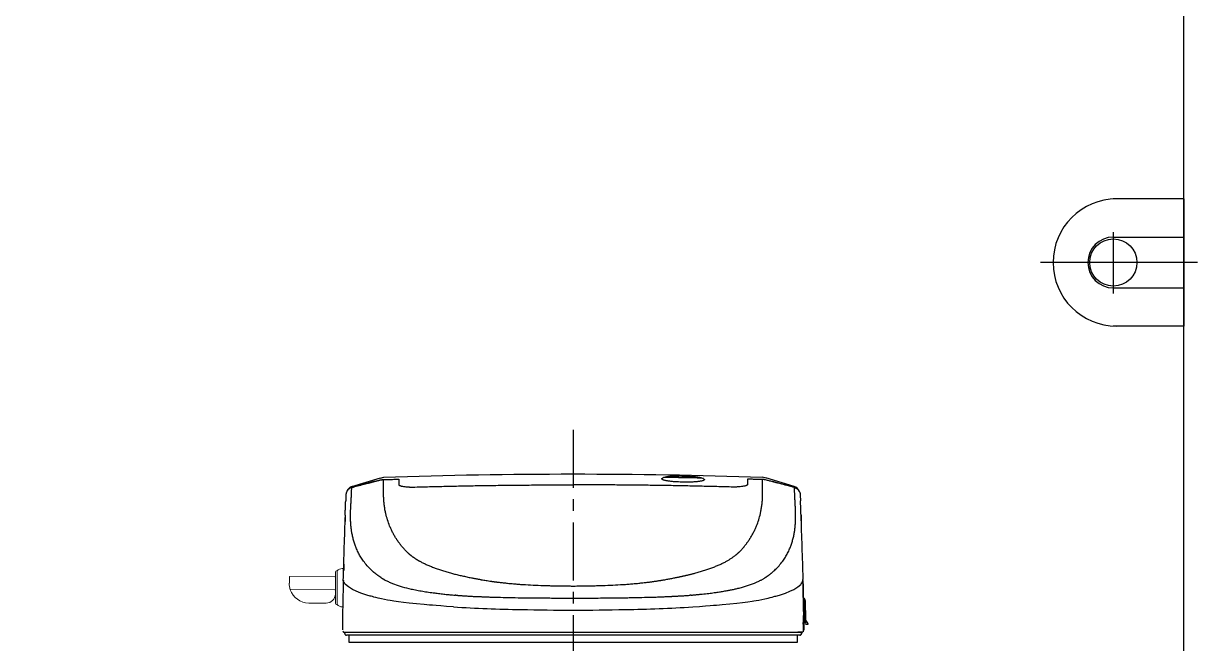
# Model space of a CAD drawing. Extents: x -4150 to 1921, y -105 to 2422.
# Drawn here: x -3083 to -2070, y 623 to 1158 of the extents above; entities that cross this region are included whole.
import ezdxf

# ---------------------------------------------------------------- set-up
doc = ezdxf.new("R2010")
doc.units = 0
doc.header["$LTSCALE"] = 20
doc.header["$MEASUREMENT"] = 0
doc.linetypes.add('CENTER', pattern=[2, 1.25, -0.25, 0.25, -0.25])
doc.layers.get('0').update_dxf_attribs({"linetype": 'CONTINUOUS'})
for name, color, linetype in [('1', 7, 'CONTINUOUS'), ('4', 4, 'CONTINUOUS'), ('6', 6, 'CONTINUOUS'), ('CENTER', 2, 'CENTER')]:
    doc.layers.add(name, color=color, linetype=linetype)

msp = doc.modelspace()

# ---------------------------------------------------------------- linework, layer by layer
for p, q in [((-2799.8, 758.3), (-2775.1, 765.8)), ((-2775.3, 765.7), (-2772.2, 766.3)), ((-2775.3, 765.7), (-2772.2, 766.3)), ((-2774.5, 764.1), (-2772.3, 764.4)), ((-2774.5, 764.1), (-2772.3, 764.4)), ((-2759.3, 764.7), (-2759.3, 760.7)), ((-2759.3, 764.7), (-2759.3, 760.7)), ((-2759.3, 760.7), (-2759.3, 760)), ((-2759.3, 760.7), (-2759.3, 760)), ((-2458.2, 764.7), (-2458.2, 760.7)), ((-2458.2, 760.7), (-2458.2, 760)), ((-2442.2, 765.7), (-2445.4, 766.3)), ((-2443.1, 764.1), (-2445.2, 764.4)), ((-2417.8, 758.3), (-2442.4, 765.8)), ((-2409.3, 661.8), (-2408.5, 659.8)), ((-2409.1, 646.2), (-2409.3, 660.5)), ((-2408.4, 658.6), (-2408.2, 644.3)), ((-2410, 639.5), (-2410, 635.2)), ((-2806.5, 632.4), (-2411.6, 632.4)), ((-2415.3, 623.6), (-2802.2, 623.6))]:
    msp.add_line(p, q)
at = {"color": 7, "linetype": 'Continuous', "lineweight": 15}
for p, q in [((-2853.8, 674.9), (-2853.8, 680.1)), ((-2853.3, 680.6), (-2814.4, 680.2)), ((-2813.9, 679.7), (-2814, 668.9)), ((-2813.8, 671), (-2813.8, 684.7)), ((-2812.6, 685.4), (-2813.1, 685.4)), ((-2807.2, 687.5), (-2807.9, 687.5)), ((-2852.4, 669.5), (-2814.5, 669.1)), ((-2813.9, 677.7), (-2813.9, 678.7)), ((-2813.9, 677.2), (-2813.8, 677.2)), ((-2813.8, 676.7), (-2813.9, 676.7)), ((-2813.8, 657.2), (-2813.8, 671)), ((-2814, 668.9), (-2814, 665.5)), ((-2822.1, 657.6), (-2837.1, 657.7)), ((-2813.1, 656.5), (-2812.6, 656.5)), ((-2807.2, 654.4), (-2807.9, 654.4)), ((-2807.2, 655.5), (-2807.2, 654.4))]:
    msp.add_line(p, q, dxfattribs=at)
at = {"flags": 128}
for points in [[(-2497.5, 765.6), (-2501.6, 765.7), (-2505.6, 765.8), (-2509.7, 765.9), (-2513.7, 766), (-2517.8, 766), (-2521.8, 766.1), (-2525.9, 766.2), (-2529.9, 766.2)], [(-2777.1, 661.9), (-2779.1, 662.4), (-2780.7, 662.8), (-2782, 663.2), (-2783.1, 663.5), (-2783.9, 663.7), (-2787, 664.6), (-2792.1, 666.3), (-2796.1, 667.9), (-2799.4, 669.5), (-2802.8, 671.6), (-2805.3, 673.8), (-2805.9, 674.4), (-2806.3, 675.1), (-2806.7, 675.7), (-2806.8, 676), (-2807, 676.5), (-2807.2, 677), (-2807.3, 677.7), (-2807.3, 678.5)], [(-2440.4, 661.9), (-2438.5, 662.4), (-2436.8, 662.8), (-2435.5, 663.2), (-2434.5, 663.5), (-2433.7, 663.7), (-2430.5, 664.6), (-2425.4, 666.3), (-2421.5, 667.9), (-2418.1, 669.5), (-2414.7, 671.6), (-2412.2, 673.8), (-2411.7, 674.4), (-2411.2, 675.1), (-2410.9, 675.7), (-2410.7, 676), (-2410.6, 676.5), (-2410.4, 677), (-2410.3, 677.7), (-2410.2, 678.5)], [(-2712.1, 654.4), (-2718.1, 654.8), (-2723, 655.2), (-2727.1, 655.5), (-2730.2, 655.7), (-2732.7, 655.9), (-2735.1, 656.1), (-2737.5, 656.4), (-2744.1, 657), (-2750.2, 657.7), (-2755.1, 658.2), (-2759.6, 658.8), (-2763.5, 659.4), (-2765, 659.6), (-2766.8, 659.9), (-2769.1, 660.3), (-2771.6, 660.8), (-2774.3, 661.3), (-2777.1, 661.9)], [(-2505.4, 654.4), (-2499.5, 654.8), (-2494.5, 655.2), (-2490.5, 655.5), (-2487.4, 655.7), (-2484.9, 655.9), (-2482.4, 656.1), (-2480, 656.4), (-2473.5, 657), (-2467.3, 657.7), (-2462.4, 658.2), (-2457.9, 658.8), (-2454.1, 659.4), (-2452.6, 659.6), (-2450.7, 659.9), (-2448.5, 660.3), (-2445.9, 660.8), (-2443.2, 661.3), (-2440.4, 661.9)]]:
    msp.add_lwpolyline(points, dxfattribs=at)
at = {"color": 7, "linetype": 'Continuous', "lineweight": 15, "flags": 128}
for points in [[(-2852.4, 669.5), (-2852.5, 669.5), (-2852.6, 669.4), (-2852.7, 669.4), (-2852.8, 669.3), (-2852.8, 669.3), (-2852.9, 669.2), (-2852.9, 669.2), (-2852.9, 669.2)], [(-2814.5, 669.1), (-2814.4, 669.1), (-2814.3, 669.1), (-2814.2, 669.1), (-2814.1, 669), (-2814.1, 669), (-2814, 669), (-2814, 669), (-2814, 668.9)]]:
    msp.add_lwpolyline(points, dxfattribs=at)
for centre, radius, start, end in [((-2487.8, -385), 1184.4, 104.0084, 105.2836), ((-2608.8, -4231.1), 5000, 90, 91.873), ((-2608.8, -4231.1), 5000, 88.127, 90), ((-2729.8, -385), 1184.4, 74.7164, 75.9916), ((-2797.6, 751.6), 7.05, 106.645, 160.5557), ((-2420, 751.6), 7.05, 19.4443, 73.355), ((1191.2, 574.9), 4000, 177.7272, 178.5109), ((-6408.8, 574.9), 4000, 1.4891, 2.2728), ((-2411.1, 678.8), 0.993, 337.678, 1.4846), ((-2409.8, 661.6), 0.5, 22.5752, 90), ((-2632.2, 1938.6), 1286.7, 266.4383, 269.0317), ((-2609.4, 2767), 2115.4, 268.7952, 270.0179), ((-2608.1, 2767), 2115.4, 269.9821, 271.2048), ((-2585.4, 1938.6), 1286.7, 270.9683, 273.5617), ((-2411.6, 637.8), 6, 16.3023, 54.0177), ((-2406.2, 639.4), 0.3, 269.4266, 326.176), ((-2406.2, 639.4), 0.3, 326.1656, 22.9174), ((-2411.6, 634.4), 2, 270, 0.3085)]:
    msp.add_arc(centre, radius, start, end)
at = {"color": 7, "linetype": 'Continuous', "lineweight": 15}
for centre, radius, start, end in [((1060, 577.8), 3868, 178.3206, 178.3992), ((-2853.3, 680.1), 0.499, 89.4112, 179.4112), ((-2814.4, 679.7), 0.499, 359.4112, 89.4112), ((-2813.1, 684.7), 0.698, 90, 180), ((-2808.1, 681.8), 5.72, 91.3454, 140.3147), ((-2836.9, 674.7), 17, 179.4112, 199.1138), ((-2836.9, 674.7), 17, 199.1138, 269.4112), ((-2822, 665.6), 7.98, 269.4112, 359.4112), ((-2813.1, 657.2), 0.698, 180, 270), ((-2808.1, 660.1), 5.72, 219.6853, 268.6546), ((-2808.2, 654.7), 0.261, 261.5757, 270.0394)]:
    msp.add_arc(centre, radius, start, end, dxfattribs=at)
for points, knots in [([(-2799.9, 757.5), (-2799, 757.8), (-2797.3, 758.2), (-2793.7, 759.2), (-2789.7, 760.2), (-2785.2, 761.4), (-2782, 762.2), (-2779.6, 762.9), (-2778, 763.3), (-2776.5, 763.6), (-2775.5, 763.9), (-2775, 764)], [0, 0, 0, 0, 0.1075046, 0.1984617, 0.4295833, 0.5800274, 0.748351, 0.8132989, 0.8759544, 0.9380993, 1, 1, 1, 1]), ([(-2775, 764), (-2774.9, 764), (-2774.7, 764.1), (-2774.5, 764.1), (-2774.2, 764.2), (-2773.9, 764.2), (-2773.6, 764.3), (-2773.3, 764.3), (-2773, 764.3), (-2772.8, 764.4), (-2772.6, 764.4), (-2772.5, 764.4)], [0, 0, 0, 0, 0.112096, 0.224005, 0.335703, 0.447163, 0.558359, 0.669267, 0.779859, 0.890111, 1, 1, 1, 1]), ([(-2775, 764), (-2774.9, 764), (-2774.7, 764.1), (-2774.5, 764.1), (-2774.2, 764.2), (-2773.9, 764.2), (-2773.6, 764.3), (-2773.3, 764.3), (-2773, 764.3), (-2772.8, 764.4), (-2772.6, 764.4), (-2772.5, 764.4)], [0, 0, 0, 0, 0.112096, 0.224005, 0.335703, 0.447163, 0.558359, 0.669267, 0.779859, 0.890111, 1, 1, 1, 1]), ([(-2774.6, 764.1), (-2774.6, 764.1), (-2774.6, 764.2), (-2774.5, 764.1), (-2774.5, 764.1)], [0, 0, 0, 0, 0.164223, 1, 1, 1, 1]), ([(-2774.6, 764.1), (-2774.6, 764.1), (-2774.6, 764.2), (-2774.5, 764.1), (-2774.5, 764.1)], [0, 0, 0, 0, 0.164223, 1, 1, 1, 1]), ([(-2772.5, 764.4), (-2772.2, 764.4), (-2771.7, 764.4), (-2770.9, 764.4), (-2769.8, 764.4), (-2768.4, 764.4), (-2765.9, 764.5), (-2763.4, 764.6), (-2761, 764.6), (-2759.9, 764.7), (-2759.3, 764.7)], [0, 0, 0, 0, 0.060622, 0.121443, 0.182466, 0.307332, 0.438979, 0.751537, 0.870198, 1, 1, 1, 1]), ([(-2772.5, 764.4), (-2772.2, 764.4), (-2771.7, 764.4), (-2770.9, 764.4), (-2769.8, 764.4), (-2768.4, 764.4), (-2765.9, 764.5), (-2763.4, 764.6), (-2761, 764.6), (-2759.9, 764.7), (-2759.3, 764.7)], [0, 0, 0, 0, 0.060622, 0.121443, 0.182466, 0.307332, 0.438979, 0.751537, 0.870198, 1, 1, 1, 1]), ([(-2772.5, 760.3), (-2772.5, 760.4), (-2772.5, 760.8), (-2772.5, 761.5), (-2772.5, 762.3), (-2772.5, 763.2), (-2772.5, 763.8), (-2772.5, 764.2), (-2772.5, 764.4)], [0, 0, 0, 0, 0.095327, 0.249999, 0.500003, 0.700006, 0.881614, 1, 1, 1, 1]), ([(-2772.5, 764.4), (-2772.4, 764.4), (-2772.4, 764.5), (-2772.3, 764.4), (-2772.3, 764.4)], [0, 0, 0, 0, 0.751005, 1, 1, 1, 1]), ([(-2772.5, 760.3), (-2772.5, 760.4), (-2772.5, 760.8), (-2772.5, 761.5), (-2772.5, 762.3), (-2772.5, 763.2), (-2772.5, 763.8), (-2772.5, 764.2), (-2772.5, 764.4)], [0, 0, 0, 0, 0.095327, 0.249999, 0.500003, 0.700006, 0.881614, 1, 1, 1, 1]), ([(-2772.5, 764.4), (-2772.4, 764.4), (-2772.4, 764.5), (-2772.3, 764.4), (-2772.3, 764.4)], [0, 0, 0, 0, 0.751005, 1, 1, 1, 1]), ([(-2532.2, 765), (-2532.2, 765), (-2532.2, 765), (-2532.2, 765.1), (-2532.1, 765.2), (-2532.1, 765.2), (-2532.1, 765.3), (-2532, 765.3), (-2532, 765.4), (-2531.9, 765.4), (-2531.8, 765.5), (-2531.6, 765.6), (-2531.4, 765.7), (-2531.3, 765.7), (-2531.3, 765.7)], [0, 0, 0, 0, 0.0557212, 0.1113302, 0.1668563, 0.2223293, 0.2777788, 0.3332347, 0.3887267, 0.4442844, 0.4999376, 0.6248741, 0.7499144, 0.7592741, 0.7592741, 0.7592741, 0.7592741]), ([(-2495.4, 764.3), (-2495.4, 764.3), (-2495.4, 764.2), (-2495.4, 764.2), (-2495.4, 764.1), (-2495.5, 764), (-2495.5, 764), (-2495.6, 763.9), (-2495.6, 763.9), (-2495.7, 763.8), (-2495.9, 763.7), (-2496.3, 763.5), (-2497, 763.3), (-2497.9, 763.1), (-2499, 762.9), (-2500.3, 762.7), (-2501.8, 762.5), (-2503.5, 762.4), (-2505.8, 762.2), (-2508.8, 762.1), (-2512.5, 762.1), (-2516, 762.2), (-2518.6, 762.3), (-2520.4, 762.4), (-2522, 762.5), (-2523.7, 762.7), (-2525.3, 762.9), (-2526.7, 763.1), (-2527.9, 763.3), (-2529.1, 763.5), (-2530.2, 763.8), (-2531.1, 764.1), (-2531.6, 764.4), (-2531.9, 764.6), (-2532.1, 764.7), (-2532.1, 764.8), (-2532.2, 764.9), (-2532.2, 765), (-2532.2, 765)], [0, 0, 0, 0, 0.00769, 0.015357, 0.023005, 0.030638, 0.038262, 0.04588, 0.053496, 0.061115, 0.068742, 0.102978, 0.13732, 0.171129, 0.204955, 0.239391, 0.273899, 0.312478, 0.351085, 0.409612, 0.477318, 0.545034, 0.590077, 0.613002, 0.647158, 0.681457, 0.71443, 0.747769, 0.778309, 0.808854, 0.85004, 0.891265, 0.920917, 0.950585, 0.962934, 0.975274, 0.987623, 1, 1, 1, 1]), ([(-2529.9, 766.2), (-2530.4, 766.1), (-2531, 765.9), (-2531.3, 765.8), (-2531.3, 765.7)], [0, 0, 0, 0, 0.4999938, 0.5484442, 0.5484442, 0.5484442, 0.5484442]), ([(-2497.5, 765.6), (-2497.9, 765.7), (-2498.7, 765.9), (-2500.2, 766.2), (-2502, 766.5), (-2504, 766.7), (-2506.3, 766.8), (-2508.6, 767), (-2511.1, 767.1), (-2513.7, 767.1), (-2516.2, 767.2), (-2518.7, 767.1), (-2521.1, 767.1), (-2523.4, 767), (-2525.4, 766.9), (-2527.2, 766.7), (-2528.8, 766.5), (-2529.6, 766.3), (-2529.9, 766.2)], [0, 0, 0, 0, 0.06252, 0.125028, 0.187534, 0.250035, 0.312531, 0.375024, 0.437515, 0.500004, 0.562493, 0.624983, 0.687475, 0.749971, 0.81247, 0.874974, 0.937481, 1, 1, 1, 1]), ([(-2496.2, 765), (-2496.2, 765.1), (-2496.5, 765.3), (-2497, 765.5), (-2497.5, 765.6)], [0.4020933, 0.4020933, 0.4020933, 0.4020933, 0.5000018, 1, 1, 1, 1]), ([(-2496.2, 765), (-2496.1, 765), (-2496.1, 765), (-2496, 764.9), (-2495.9, 764.9), (-2495.7, 764.8), (-2495.6, 764.7), (-2495.5, 764.6), (-2495.4, 764.5), (-2495.4, 764.4), (-2495.4, 764.3), (-2495.4, 764.3)], [0.2954973, 0.2954973, 0.2954973, 0.2954973, 0.3332432, 0.3887688, 0.4443714, 0.5000815, 0.6250088, 0.7500425, 0.8332985, 0.9165836, 1, 1, 1, 1]), ([(-2445.1, 764.4), (-2445.3, 764.4), (-2445.9, 764.4), (-2446.7, 764.4), (-2447.7, 764.4), (-2449.1, 764.4), (-2451.6, 764.5), (-2454.1, 764.6), (-2456.6, 764.6), (-2457.7, 764.7), (-2458.2, 764.7)], [0, 0, 0, 0, 0.060622, 0.121443, 0.182466, 0.307332, 0.438979, 0.751537, 0.870198, 1, 1, 1, 1]), ([(-2445.1, 764.4), (-2445.1, 764.4), (-2445.2, 764.5), (-2445.2, 764.4), (-2445.2, 764.4)], [0, 0, 0, 0, 0.751005, 1, 1, 1, 1]), ([(-2445.1, 760.3), (-2445.1, 760.4), (-2445.1, 760.8), (-2445.1, 761.5), (-2445.1, 762.3), (-2445.1, 763.2), (-2445.1, 763.8), (-2445.1, 764.2), (-2445.1, 764.4)], [0, 0, 0, 0, 0.095327, 0.249999, 0.500003, 0.700006, 0.881614, 1, 1, 1, 1]), ([(-2442.5, 764), (-2442.6, 764), (-2442.8, 764.1), (-2443.1, 764.1), (-2443.4, 764.2), (-2443.6, 764.2), (-2443.9, 764.3), (-2444.2, 764.3), (-2444.5, 764.3), (-2444.8, 764.4), (-2445, 764.4), (-2445.1, 764.4)], [0, 0, 0, 0, 0.112096, 0.224005, 0.335703, 0.447163, 0.558359, 0.669267, 0.779859, 0.890111, 1, 1, 1, 1]), ([(-2442.9, 764.1), (-2442.9, 764.1), (-2443, 764.2), (-2443, 764.1), (-2443.1, 764.1)], [0, 0, 0, 0, 0.164223, 1, 1, 1, 1]), ([(-2417.6, 757.5), (-2418.5, 757.8), (-2420.2, 758.2), (-2423.8, 759.2), (-2427.8, 760.2), (-2432.4, 761.4), (-2435.6, 762.2), (-2438, 762.9), (-2439.5, 763.3), (-2441, 763.6), (-2442, 763.9), (-2442.5, 764)], [0, 0, 0, 0, 0.1075046, 0.1984617, 0.4295833, 0.5800274, 0.748351, 0.8132989, 0.8759544, 0.9380993, 1, 1, 1, 1]), ([(-2804.9, 751.5), (-2804.9, 751.3), (-2804.9, 751), (-2804.9, 750.4), (-2804.9, 749.9), (-2805, 749.4), (-2805, 748.7), (-2805, 747.9), (-2805.1, 747), (-2805.1, 746.3), (-2805.1, 746)], [0, 0, 0, 0, 0.101267, 0.20194, 0.302021, 0.401509, 0.500404, 0.6669, 0.833431, 1, 1, 1, 1]), ([(-2799.9, 757.5), (-2800, 757.5), (-2800.1, 757.4), (-2800.4, 757.4), (-2800.6, 757.3), (-2800.8, 757.2), (-2801.1, 757.1), (-2801.3, 757), (-2801.6, 756.8), (-2802, 756.6), (-2802.6, 756.1), (-2803.4, 755.3), (-2804, 754.4), (-2804.4, 753.6), (-2804.6, 753.1), (-2804.7, 752.7), (-2804.8, 752.3), (-2804.9, 751.9), (-2804.9, 751.6), (-2804.9, 751.5)], [0, 0, 0, 0, 0.02671, 0.054326, 0.082847, 0.112271, 0.14259, 0.173796, 0.205877, 0.238823, 0.339761, 0.489458, 0.636141, 0.746777, 0.800715, 0.852979, 0.9036, 0.952605, 1, 1, 1, 1]), ([(-2800.7, 740.3), (-2800.7, 740.5), (-2800.7, 740.9), (-2800.7, 741.4), (-2800.7, 741.9), (-2800.6, 742.4), (-2800.6, 742.9), (-2800.6, 743.4), (-2800.6, 743.8), (-2800.5, 744.2), (-2800.5, 744.6), (-2800.5, 745), (-2800.5, 745.4), (-2800.4, 745.8), (-2800.4, 746.1), (-2800.4, 746.5), (-2800.4, 746.8), (-2800.4, 747.1), (-2800.3, 747.6), (-2800.3, 748.2), (-2800.3, 748.9), (-2800.2, 749.5), (-2800.2, 750.2), (-2800.2, 750.8), (-2800.2, 751.3), (-2800.1, 751.9), (-2800.1, 752.2), (-2800.1, 752.4)], [0, 0, 0, 0, 0.034257, 0.067836, 0.100753, 0.133019, 0.16465, 0.195657, 0.226052, 0.255845, 0.285046, 0.313665, 0.341711, 0.369191, 0.396114, 0.422486, 0.448313, 0.473602, 0.498358, 0.561362, 0.624176, 0.686853, 0.749446, 0.812006, 0.874584, 0.937232, 1, 1, 1, 1]), ([(-2772.4, 749.4), (-2772.4, 749.6), (-2772.4, 750), (-2772.4, 750.6), (-2772.4, 751.4), (-2772.4, 752.2), (-2772.4, 752.8), (-2772.4, 753.5), (-2772.4, 754.2), (-2772.5, 755.3), (-2772.5, 756.2), (-2772.5, 757.2), (-2772.5, 757.8), (-2772.5, 758.5), (-2772.5, 759.2), (-2772.5, 759.7), (-2772.5, 760.1), (-2772.5, 760.3)], [0, 0, 0, 0, 0.0371371, 0.0845204, 0.1421498, 0.2100253, 0.2588964, 0.2985538, 0.377454, 0.4361653, 0.5771378, 0.6356695, 0.7181139, 0.783845, 0.85908, 0.9386751, 1, 1, 1, 1]), ([(-2772.4, 749.4), (-2772.4, 749.6), (-2772.4, 750), (-2772.4, 750.6), (-2772.4, 751.4), (-2772.4, 752.2), (-2772.4, 752.8), (-2772.4, 753.5), (-2772.4, 754.2), (-2772.5, 755.3), (-2772.5, 756.2), (-2772.5, 757.2), (-2772.5, 757.8), (-2772.5, 758.5), (-2772.5, 759.2), (-2772.5, 759.7), (-2772.5, 760.1), (-2772.5, 760.3)], [0, 0, 0, 0, 0.0371371, 0.0845204, 0.1421498, 0.2100253, 0.2588964, 0.2985538, 0.377454, 0.4361653, 0.5771378, 0.6356695, 0.7181139, 0.783845, 0.85908, 0.9386751, 1, 1, 1, 1]), ([(-2759.3, 760), (-2759.3, 759.9), (-2759.3, 759.9), (-2759.3, 759.8), (-2759.3, 759.8), (-2759.2, 759.7), (-2759.1, 759.6), (-2759, 759.5), (-2758.7, 759.3), (-2758.2, 759.1), (-2757.5, 758.9), (-2756.6, 758.6), (-2755.2, 758.4), (-2753.5, 758.2), (-2752, 758.1), (-2750.9, 758), (-2750, 757.9), (-2749.2, 757.9), (-2748.5, 757.9), (-2747.9, 757.9), (-2747.2, 757.9), (-2746.6, 757.9), (-2745.9, 757.9), (-2745.5, 757.9), (-2745.3, 757.9)], [0, 0, 0, 0, 0.016779, 0.0335448, 0.0503087, 0.0670817, 0.1002092, 0.1329445, 0.1980347, 0.2639917, 0.327346, 0.3884425, 0.5071814, 0.6249355, 0.6852107, 0.7459184, 0.7842405, 0.8224857, 0.8535738, 0.8842677, 0.91303, 0.9418636, 0.9708325, 1, 1, 1, 1]), ([(-2745.3, 757.9), (-2742.9, 758), (-2738.1, 758.1), (-2731, 758.3), (-2723.8, 758.5), (-2716.7, 758.6), (-2709.5, 758.8), (-2702.3, 758.9), (-2695.2, 759.1), (-2688, 759.2), (-2680.8, 759.3), (-2673.6, 759.4), (-2666.4, 759.5), (-2659.2, 759.6), (-2652, 759.6), (-2644.8, 759.7), (-2637.6, 759.7), (-2630.4, 759.8), (-2623.2, 759.8), (-2616, 759.8), (-2611.2, 759.8), (-2608.8, 759.8), (-2608.8, 759.8)], [0, 0, 0, 0, 0.0261997, 0.0524123, 0.0786378, 0.1048762, 0.1311274, 0.1573916, 0.1836686, 0.2099585, 0.2362613, 0.2625771, 0.2889057, 0.3152472, 0.3416016, 0.367969, 0.3943492, 0.4207423, 0.4471484, 0.4735674, 0.4999992, 0.5000001, 0.5000001, 0.5000001, 0.5000001]), ([(-2745.3, 757.9), (-2745.3, 757.9), (-2745.3, 757.9), (-2745.3, 757.9), (-2745.3, 757.9), (-2745.3, 757.9)], [0, 0, 0, 0, 0.170637, 0.576958, 1, 1, 1, 1]), ([(-2472.2, 757.9), (-2474.6, 758), (-2479.4, 758.1), (-2486.6, 758.3), (-2493.7, 758.5), (-2500.9, 758.6), (-2508, 758.8), (-2515.2, 758.9), (-2522.4, 759.1), (-2529.6, 759.2), (-2536.8, 759.3), (-2543.9, 759.4), (-2551.1, 759.5), (-2558.3, 759.6), (-2565.5, 759.6), (-2572.7, 759.7), (-2579.9, 759.7), (-2587.1, 759.8), (-2594.3, 759.8), (-2601.6, 759.8), (-2606.4, 759.8), (-2608.8, 759.8), (-2608.8, 759.8)], [0, 0, 0, 0, 0.0261997, 0.0524123, 0.0786378, 0.1048762, 0.1311274, 0.1573916, 0.1836686, 0.2099585, 0.2362613, 0.2625771, 0.2889057, 0.3152472, 0.3416016, 0.367969, 0.3943492, 0.4207423, 0.4471484, 0.4735674, 0.4999992, 0.5000001, 0.5000001, 0.5000001, 0.5000001]), ([(-2458.2, 760), (-2458.2, 759.9), (-2458.2, 759.9), (-2458.3, 759.8), (-2458.3, 759.8), (-2458.3, 759.7), (-2458.4, 759.6), (-2458.6, 759.5), (-2458.9, 759.3), (-2459.4, 759.1), (-2460, 758.9), (-2460.9, 758.6), (-2462.4, 758.4), (-2464.1, 758.2), (-2465.6, 758.1), (-2466.6, 758), (-2467.6, 757.9), (-2468.3, 757.9), (-2469, 757.9), (-2469.7, 757.9), (-2470.3, 757.9), (-2471, 757.9), (-2471.6, 757.9), (-2472, 757.9), (-2472.2, 757.9)], [0, 0, 0, 0, 0.016779, 0.0335448, 0.0503087, 0.0670817, 0.1002092, 0.1329445, 0.1980347, 0.2639917, 0.327346, 0.3884425, 0.5071814, 0.6249355, 0.6852107, 0.7459184, 0.7842405, 0.8224857, 0.8535738, 0.8842677, 0.91303, 0.9418636, 0.9708325, 1, 1, 1, 1]), ([(-2472.2, 757.9), (-2472.2, 757.9), (-2472.2, 757.9), (-2472.2, 757.9), (-2472.2, 757.9), (-2472.2, 757.9)], [0, 0, 0, 0, 0.170637, 0.576958, 1, 1, 1, 1]), ([(-2445.2, 749.4), (-2445.2, 749.6), (-2445.2, 750), (-2445.2, 750.6), (-2445.2, 751.4), (-2445.1, 752.2), (-2445.1, 752.8), (-2445.1, 753.5), (-2445.1, 754.2), (-2445.1, 755.3), (-2445.1, 756.2), (-2445.1, 757.2), (-2445.1, 757.8), (-2445.1, 758.5), (-2445.1, 759.2), (-2445.1, 759.7), (-2445.1, 760.1), (-2445.1, 760.3)], [0, 0, 0, 0, 0.0371371, 0.0845204, 0.1421498, 0.2100253, 0.2588964, 0.2985538, 0.377454, 0.4361653, 0.5771378, 0.6356695, 0.7181139, 0.783845, 0.85908, 0.9386751, 1, 1, 1, 1]), ([(-2417.6, 757.5), (-2417.6, 757.5), (-2417.4, 757.4), (-2417.2, 757.4), (-2416.9, 757.3), (-2416.7, 757.2), (-2416.5, 757.1), (-2416.2, 757), (-2416, 756.8), (-2415.6, 756.6), (-2414.9, 756.1), (-2414.1, 755.3), (-2413.5, 754.4), (-2413.1, 753.6), (-2413, 753.1), (-2412.8, 752.7), (-2412.8, 752.3), (-2412.7, 751.9), (-2412.7, 751.6), (-2412.7, 751.5)], [0, 0, 0, 0, 0.02671, 0.054326, 0.082847, 0.112271, 0.14259, 0.173796, 0.205877, 0.238823, 0.339761, 0.489458, 0.636141, 0.746777, 0.800715, 0.852979, 0.9036, 0.952605, 1, 1, 1, 1]), ([(-2416.8, 740.3), (-2416.8, 740.5), (-2416.8, 740.9), (-2416.9, 741.4), (-2416.9, 741.9), (-2416.9, 742.4), (-2416.9, 742.9), (-2417, 743.4), (-2417, 743.8), (-2417, 744.2), (-2417, 744.6), (-2417.1, 745), (-2417.1, 745.4), (-2417.1, 745.8), (-2417.1, 746.1), (-2417.1, 746.5), (-2417.2, 746.8), (-2417.2, 747.1), (-2417.2, 747.6), (-2417.2, 748.2), (-2417.3, 748.9), (-2417.3, 749.5), (-2417.3, 750.2), (-2417.4, 750.8), (-2417.4, 751.3), (-2417.4, 751.9), (-2417.4, 752.2), (-2417.4, 752.4)], [0, 0, 0, 0, 0.034257, 0.067836, 0.100753, 0.133019, 0.16465, 0.195657, 0.226052, 0.255845, 0.285046, 0.313665, 0.341711, 0.369191, 0.396114, 0.422486, 0.448313, 0.473602, 0.498358, 0.561362, 0.624176, 0.686853, 0.749446, 0.812006, 0.874584, 0.937232, 1, 1, 1, 1]), ([(-2412.7, 751.5), (-2412.7, 751.3), (-2412.6, 751), (-2412.6, 750.4), (-2412.6, 749.9), (-2412.6, 749.4), (-2412.6, 748.7), (-2412.5, 747.9), (-2412.5, 747), (-2412.4, 746.3), (-2412.4, 746)], [0, 0, 0, 0, 0.101267, 0.20194, 0.302021, 0.401509, 0.500404, 0.6669, 0.833431, 1, 1, 1, 1]), ([(-2805.6, 734.2), (-2805.6, 734.4), (-2805.6, 734.8), (-2805.6, 735.3), (-2805.5, 735.8), (-2805.5, 736.3), (-2805.5, 736.8), (-2805.5, 737.3), (-2805.5, 737.7), (-2805.4, 738.2), (-2805.4, 738.7), (-2805.4, 739.1), (-2805.4, 739.5), (-2805.4, 740), (-2805.4, 740.4), (-2805.3, 740.8), (-2805.3, 741.6), (-2805.3, 742.6), (-2805.2, 743.6), (-2805.2, 744.4), (-2805.2, 745), (-2805.1, 745.5), (-2805.1, 745.8), (-2805.1, 746), (-2805.1, 746)], [0, 0, 0, 0, 0.03322, 0.06644, 0.099659, 0.132879, 0.166098, 0.199317, 0.232537, 0.265756, 0.298977, 0.332198, 0.365419, 0.398641, 0.431864, 0.465087, 0.49831, 0.623972, 0.749629, 0.790081, 0.874846, 0.935639, 0.977357, 1, 1, 1, 1]), ([(-2800.8, 739.6), (-2800.8, 739.7), (-2800.8, 740), (-2800.8, 740.2), (-2800.7, 740.3)], [0, 0, 0, 0, 0.508706, 1, 1, 1, 1]), ([(-2772.1, 745.2), (-2772.1, 745.4), (-2772.2, 745.8), (-2772.2, 746.5), (-2772.3, 747.4), (-2772.3, 748.2), (-2772.3, 748.9), (-2772.4, 749.2), (-2772.4, 749.4)], [0, 0, 0, 0, 0.1251634, 0.2502148, 0.500072, 0.7498912, 0.8554943, 1, 1, 1, 1]), ([(-2772.1, 745.2), (-2772.1, 745.4), (-2772.2, 745.8), (-2772.2, 746.5), (-2772.3, 747.4), (-2772.3, 748.2), (-2772.3, 748.9), (-2772.4, 749.2), (-2772.4, 749.4)], [0, 0, 0, 0, 0.1251634, 0.2502148, 0.500072, 0.7498912, 0.8554943, 1, 1, 1, 1]), ([(-2752.6, 702.2), (-2752.8, 702.4), (-2753.2, 702.8), (-2753.8, 703.4), (-2754.4, 704.1), (-2755, 704.7), (-2755.5, 705.3), (-2756.1, 706), (-2756.6, 706.6), (-2757.1, 707.3), (-2757.7, 707.9), (-2758.2, 708.6), (-2758.7, 709.3), (-2759.2, 709.9), (-2759.7, 710.6), (-2760.2, 711.3), (-2760.6, 712), (-2761.1, 712.7), (-2762, 714), (-2763.2, 716), (-2764.6, 718.7), (-2766, 721.5), (-2767.5, 725.1), (-2769.1, 729.5), (-2770.2, 733.7), (-2770.9, 736.6), (-2771.2, 738.3), (-2771.5, 740), (-2771.7, 741.7), (-2771.9, 743.4), (-2772.1, 744.6), (-2772.1, 745.1)], [0, 0, 0, 0, 0.017322, 0.034652, 0.051991, 0.069337, 0.086693, 0.104057, 0.12143, 0.138813, 0.156205, 0.173606, 0.191018, 0.208439, 0.22587, 0.243312, 0.260765, 0.278228, 0.295702, 0.360847, 0.426214, 0.491813, 0.557654, 0.674023, 0.79106, 0.82554, 0.860156, 0.894909, 0.9298, 0.96483, 1, 1, 1, 1]), ([(-2464.9, 702.2), (-2464.7, 702.4), (-2464.3, 702.8), (-2463.7, 703.4), (-2463.2, 704.1), (-2462.6, 704.7), (-2462, 705.3), (-2461.5, 706), (-2460.9, 706.6), (-2460.4, 707.3), (-2459.9, 707.9), (-2459.4, 708.6), (-2458.9, 709.3), (-2458.4, 709.9), (-2457.9, 710.6), (-2457.4, 711.3), (-2456.9, 712), (-2456.5, 712.7), (-2455.6, 714), (-2454.4, 716), (-2452.9, 718.7), (-2451.6, 721.5), (-2450, 725.1), (-2448.4, 729.5), (-2447.3, 733.7), (-2446.7, 736.6), (-2446.4, 738.3), (-2446.1, 740), (-2445.8, 741.7), (-2445.6, 743.4), (-2445.5, 744.6), (-2445.4, 745.1)], [0, 0, 0, 0, 0.017322, 0.034652, 0.051991, 0.069337, 0.086693, 0.104057, 0.12143, 0.138813, 0.156205, 0.173606, 0.191018, 0.208439, 0.22587, 0.243312, 0.260765, 0.278228, 0.295702, 0.360847, 0.426214, 0.491813, 0.557654, 0.674023, 0.79106, 0.82554, 0.860156, 0.894909, 0.9298, 0.96483, 1, 1, 1, 1]), ([(-2445.4, 745.2), (-2445.4, 745.4), (-2445.4, 745.8), (-2445.3, 746.5), (-2445.3, 747.4), (-2445.2, 748.2), (-2445.2, 748.9), (-2445.2, 749.2), (-2445.2, 749.4)], [0, 0, 0, 0, 0.1251634, 0.2502148, 0.500072, 0.7498912, 0.8554943, 1, 1, 1, 1]), ([(-2416.8, 739.6), (-2416.8, 739.7), (-2416.8, 740), (-2416.8, 740.2), (-2416.8, 740.3)], [0, 0, 0, 0, 0.508706, 1, 1, 1, 1]), ([(-2411.9, 734.2), (-2412, 734.4), (-2412, 734.8), (-2412, 735.3), (-2412, 735.8), (-2412, 736.3), (-2412.1, 736.8), (-2412.1, 737.3), (-2412.1, 737.7), (-2412.1, 738.2), (-2412.1, 738.7), (-2412.1, 739.1), (-2412.2, 739.5), (-2412.2, 740), (-2412.2, 740.4), (-2412.2, 740.8), (-2412.2, 741.6), (-2412.3, 742.6), (-2412.3, 743.6), (-2412.4, 744.4), (-2412.4, 745), (-2412.4, 745.5), (-2412.4, 745.8), (-2412.4, 746), (-2412.4, 746)], [0, 0, 0, 0, 0.03322, 0.06644, 0.099659, 0.132879, 0.166098, 0.199317, 0.232537, 0.265756, 0.298977, 0.332198, 0.365419, 0.398641, 0.431864, 0.465087, 0.49831, 0.623972, 0.749629, 0.790081, 0.874846, 0.935639, 0.977357, 1, 1, 1, 1]), ([(-2800.9, 734), (-2800.9, 734.1), (-2800.9, 734.4), (-2800.9, 734.9), (-2800.9, 735.5), (-2800.9, 736.2), (-2800.9, 737), (-2800.9, 737.8), (-2800.8, 738.7), (-2800.8, 739.3), (-2800.8, 739.6)], [0, 0, 0, 0, 0.066399, 0.146847, 0.241592, 0.389763, 0.488392, 0.661022, 0.832112, 1, 1, 1, 1]), ([(-2778.3, 682.2), (-2778.5, 682.4), (-2778.9, 682.7), (-2779.5, 683.2), (-2780, 683.6), (-2780.5, 684), (-2781, 684.4), (-2781.8, 685.1), (-2782.9, 686.1), (-2784.7, 687.8), (-2787, 690.4), (-2789.6, 693.6), (-2792.1, 697.3), (-2794.1, 700.8), (-2795.7, 704.3), (-2797, 707.7), (-2798.1, 711.1), (-2799, 714.5), (-2799.7, 717.9), (-2800.2, 720.7), (-2800.4, 722.9), (-2800.6, 724.4), (-2800.7, 726), (-2800.8, 727.6), (-2800.9, 729.2), (-2800.9, 730.8), (-2800.9, 732.4), (-2800.9, 733.5), (-2800.9, 734)], [0, 0, 0, 0, 0.013634, 0.026426, 0.038376, 0.049486, 0.059755, 0.069185, 0.105087, 0.140395, 0.198191, 0.289343, 0.363736, 0.435793, 0.506654, 0.569919, 0.628064, 0.691355, 0.748116, 0.80272, 0.827873, 0.852887, 0.877761, 0.902493, 0.927084, 0.951533, 0.975839, 1, 1, 1, 1]), ([(-2439.3, 682.2), (-2439.1, 682.4), (-2438.6, 682.7), (-2438.1, 683.2), (-2437.5, 683.6), (-2437, 684), (-2436.6, 684.4), (-2435.8, 685.1), (-2434.6, 686.1), (-2432.9, 687.8), (-2430.5, 690.4), (-2427.9, 693.6), (-2425.5, 697.3), (-2423.5, 700.8), (-2421.8, 704.3), (-2420.5, 707.7), (-2419.4, 711.1), (-2418.5, 714.5), (-2417.8, 717.9), (-2417.4, 720.7), (-2417.1, 722.9), (-2417, 724.4), (-2416.8, 726), (-2416.7, 727.6), (-2416.7, 729.2), (-2416.6, 730.8), (-2416.6, 732.4), (-2416.6, 733.5), (-2416.6, 734)], [0, 0, 0, 0, 0.013634, 0.026426, 0.038376, 0.049486, 0.059755, 0.069185, 0.105087, 0.140395, 0.198191, 0.289343, 0.363736, 0.435793, 0.506654, 0.569919, 0.628064, 0.691355, 0.748116, 0.80272, 0.827873, 0.852887, 0.877761, 0.902493, 0.927084, 0.951533, 0.975839, 1, 1, 1, 1]), ([(-2416.6, 734), (-2416.6, 734.1), (-2416.6, 734.4), (-2416.6, 734.9), (-2416.6, 735.5), (-2416.7, 736.2), (-2416.7, 737), (-2416.7, 737.8), (-2416.7, 738.7), (-2416.8, 739.3), (-2416.8, 739.6)], [0, 0, 0, 0, 0.066399, 0.146847, 0.241592, 0.389763, 0.488392, 0.661022, 0.832112, 1, 1, 1, 1]), ([(-2752.6, 702.2), (-2752.5, 702.1), (-2752.2, 701.8), (-2751.8, 701.4), (-2751.4, 701.1), (-2751, 700.7), (-2750.6, 700.3), (-2750.2, 699.9), (-2749.9, 699.7), (-2749.8, 699.6)], [0, 0, 0, 0, 0.143112, 0.286132, 0.429065, 0.571913, 0.714683, 0.857377, 1, 1, 1, 1]), ([(-2749.8, 699.6), (-2749.6, 699.5), (-2749.3, 699.2), (-2748.8, 698.8), (-2748.4, 698.5), (-2747.9, 698.1), (-2747.4, 697.7), (-2746.9, 697.4), (-2746.4, 697), (-2745.8, 696.6), (-2745.3, 696.3), (-2744.7, 695.9), (-2744.2, 695.6), (-2743.6, 695.2), (-2743, 694.9), (-2742.5, 694.5), (-2741.9, 694.2), (-2741.3, 693.9), (-2740, 693.2), (-2737.9, 692.1), (-2735, 690.8), (-2731.9, 689.4), (-2728.6, 688.2), (-2725.2, 686.9), (-2721.5, 685.7), (-2717.8, 684.6), (-2714.5, 683.7), (-2712, 683), (-2710.2, 682.5), (-2708.3, 682.1), (-2706.4, 681.6), (-2704.5, 681.2), (-2702.6, 680.8), (-2700.6, 680.3), (-2698.6, 679.9), (-2697.2, 679.6), (-2696.5, 679.5)], [0, 0, 0, 0, 0.014895, 0.029773, 0.044636, 0.059482, 0.074314, 0.089131, 0.103933, 0.118723, 0.133499, 0.148262, 0.163014, 0.177754, 0.192484, 0.207202, 0.221911, 0.236611, 0.251302, 0.313958, 0.376708, 0.439593, 0.502654, 0.565523, 0.628122, 0.690491, 0.752673, 0.780074, 0.807487, 0.834914, 0.862361, 0.88983, 0.917324, 0.944849, 0.972406, 1, 1, 1, 1]), ([(-2521, 679.5), (-2520.7, 679.6), (-2519.9, 679.7), (-2518.9, 679.9), (-2517.8, 680.1), (-2516.7, 680.4), (-2515.7, 680.6), (-2514.6, 680.8), (-2513.6, 681.1), (-2512.6, 681.3), (-2511.5, 681.5), (-2510.5, 681.8), (-2509.5, 682), (-2508.5, 682.2), (-2507.6, 682.5), (-2506.6, 682.7), (-2505.6, 683), (-2504.7, 683.2), (-2502.7, 683.8), (-2499.8, 684.6), (-2496, 685.7), (-2492.4, 686.9), (-2488.9, 688.1), (-2485.7, 689.4), (-2482.6, 690.7), (-2479.6, 692.1), (-2477.4, 693.2), (-2475.8, 694.1), (-2474.6, 694.8), (-2473.6, 695.4), (-2472.5, 696.1), (-2471.5, 696.8), (-2470.5, 697.5), (-2469.6, 698.2), (-2468.7, 698.9), (-2468.1, 699.3), (-2467.8, 699.6)], [0, 0, 0, 0, 0.014624, 0.02924, 0.0438485, 0.05845, 0.073045, 0.0876341, 0.1022179, 0.1167967, 0.1313713, 0.1459421, 0.1605096, 0.1750744, 0.189637, 0.2041981, 0.218758, 0.2333173, 0.2478766, 0.3099828, 0.3722145, 0.4346125, 0.4972175, 0.5600133, 0.622708, 0.685342, 0.7479561, 0.7758309, 0.8037299, 0.8316566, 0.8596147, 0.8876078, 0.9156393, 0.9437128, 0.9718319, 1, 1, 1, 1]), ([(-2467.8, 699.6), (-2467.6, 699.7), (-2467.3, 699.9), (-2466.9, 700.3), (-2466.5, 700.7), (-2466.1, 701.1), (-2465.7, 701.4), (-2465.3, 701.8), (-2465.1, 702.1), (-2464.9, 702.2)], [0, 0, 0, 0, 0.142621, 0.285314, 0.428082, 0.570931, 0.713864, 0.856886, 1, 1, 1, 1]), ([(-2774.7, 679.7), (-2774.6, 679.6), (-2774.4, 679.5), (-2774.2, 679.3), (-2774, 679.3)], [0, 0, 0, 0, 0.499994, 1, 1, 1, 1]), ([(-2774, 679.3), (-2773.9, 679.2), (-2773.6, 679), (-2773.2, 678.7), (-2772.7, 678.5), (-2772.3, 678.2), (-2771.1, 677.5), (-2769.1, 676.5), (-2766.2, 675.2), (-2762.1, 673.6), (-2756.4, 671.7), (-2749.8, 670), (-2743.8, 668.8), (-2738.7, 667.9), (-2733.6, 667.1), (-2729.3, 666.5), (-2726.1, 666.1), (-2723.9, 665.8), (-2721.6, 665.6), (-2719.4, 665.3), (-2717.3, 665.1), (-2715.1, 664.9), (-2712.9, 664.7), (-2711.4, 664.6), (-2710.7, 664.5)], [0, 0, 0, 0, 0.01144, 0.023136, 0.035087, 0.047293, 0.059754, 0.126886, 0.191105, 0.252501, 0.37783, 0.506279, 0.579686, 0.651397, 0.721418, 0.78976, 0.817745, 0.845233, 0.872232, 0.898744, 0.924774, 0.950325, 0.975399, 1, 1, 1, 1]), ([(-2696.5, 679.5), (-2696.2, 679.4), (-2695.5, 679.3), (-2694.4, 679.1), (-2693.4, 678.9), (-2692.3, 678.7), (-2691.3, 678.5), (-2690.2, 678.3), (-2689.1, 678.1), (-2687.7, 677.8), (-2686, 677.5), (-2683.9, 677.2), (-2681.8, 676.9), (-2680.4, 676.6), (-2679.7, 676.5)], [0, 0, 0, 0, 0.064567, 0.129099, 0.193598, 0.258065, 0.322505, 0.386919, 0.45131, 0.51568, 0.637602, 0.758951, 0.879744, 1, 1, 1, 1]), ([(-2537.9, 676.5), (-2537.5, 676.6), (-2536.8, 676.7), (-2535.8, 676.9), (-2534.7, 677), (-2533.7, 677.2), (-2532.6, 677.4), (-2531.6, 677.5), (-2530.5, 677.7), (-2529.3, 677.9), (-2527.8, 678.2), (-2526, 678.5), (-2524.4, 678.8), (-2522.7, 679.2), (-2521.6, 679.4), (-2521, 679.5)], [0, 0, 0, 0, 0.0600672, 0.1202701, 0.1806111, 0.2410924, 0.3017163, 0.362485, 0.4234008, 0.4844659, 0.5874198, 0.6904398, 0.7935362, 0.8967195, 1, 1, 1, 1]), ([(-2506.8, 664.5), (-2506.4, 664.6), (-2505.7, 664.6), (-2504.5, 664.7), (-2503.3, 664.8), (-2502.1, 664.9), (-2501, 665.1), (-2499.8, 665.2), (-2498.6, 665.3), (-2495.9, 665.6), (-2491.9, 666), (-2487.3, 666.6), (-2483.3, 667.2), (-2479.5, 667.8), (-2476, 668.4), (-2472.6, 669), (-2469.5, 669.7), (-2466.1, 670.5), (-2462.5, 671.4), (-2458.9, 672.5), (-2455.4, 673.6), (-2452.8, 674.6), (-2450.9, 675.4), (-2449.7, 675.9), (-2448.5, 676.5), (-2447.4, 677), (-2446.4, 677.6), (-2445.4, 678.1), (-2444.4, 678.7), (-2443.8, 679.1), (-2443.5, 679.3)], [0, 0, 0, 0, 0.013292, 0.026682, 0.04017, 0.053758, 0.067444, 0.081231, 0.095118, 0.109106, 0.179666, 0.240825, 0.287197, 0.337361, 0.392799, 0.43733, 0.486237, 0.535695, 0.598858, 0.662965, 0.728024, 0.79404, 0.820869, 0.847381, 0.873579, 0.899468, 0.925051, 0.950332, 0.975314, 1, 1, 1, 1]), ([(-2443.5, 679.3), (-2443.4, 679.3), (-2443.2, 679.5), (-2442.9, 679.6), (-2442.8, 679.7)], [0, 0, 0, 0, 0.500006, 1, 1, 1, 1]), ([(-2442.8, 679.7), (-2442.6, 679.9), (-2442.2, 680.1), (-2441.6, 680.6), (-2441, 681), (-2440.4, 681.4), (-2439.8, 681.8), (-2439.4, 682.1), (-2439.3, 682.2)], [0, 0, 0, 0, 0.175703, 0.347644, 0.515946, 0.680717, 0.842044, 1, 1, 1, 1]), ([(-2807.2, 677.3), (-2807.2, 677.2), (-2807.3, 672.4), (-2807.5, 663.7), (-2807.8, 651.7), (-2807.9, 644.8), (-2808, 634.4)], [0, 0, 0, 0, 0.0060175, 0.3376889, 0.6690269, 0.9690586, 0.9690586, 0.9690586, 0.9690586]), ([(-2679.7, 676.5), (-2679.4, 676.5), (-2679, 676.4), (-2678.3, 676.3), (-2677.7, 676.2), (-2677, 676.1), (-2676.3, 676), (-2675.6, 675.9), (-2674.9, 675.9), (-2674.2, 675.8), (-2672.6, 675.6), (-2670, 675.3), (-2666.3, 674.9), (-2662.4, 674.5), (-2658.3, 674.2), (-2654.1, 673.8), (-2648.4, 673.5), (-2641.2, 673.1), (-2634.5, 672.9), (-2630.2, 672.7), (-2627.8, 672.7), (-2625, 672.6), (-2621.8, 672.5), (-2618.6, 672.5), (-2615.4, 672.5), (-2612.1, 672.4), (-2607.7, 672.4), (-2603.3, 672.4), (-2599, 672.5), (-2595.9, 672.5), (-2592.8, 672.6), (-2590.1, 672.7), (-2587.6, 672.7), (-2583.2, 672.9), (-2576.6, 673.1), (-2569.3, 673.5), (-2563.5, 673.8), (-2559.3, 674.2), (-2555.1, 674.5), (-2551.2, 674.9), (-2547.5, 675.3), (-2544.7, 675.6), (-2542.7, 675.8), (-2541.5, 676), (-2540.3, 676.2), (-2539.1, 676.4), (-2538.3, 676.5), (-2537.9, 676.5)], [0, 0, 0, 0, 0.005997, 0.011993, 0.017987, 0.02398, 0.029973, 0.035967, 0.041962, 0.047958, 0.053956, 0.083103, 0.112207, 0.142421, 0.172699, 0.203082, 0.233443, 0.292137, 0.351019, 0.363631, 0.376293, 0.397198, 0.418225, 0.438064, 0.457781, 0.478738, 0.499949, 0.54199, 0.561532, 0.581239, 0.601123, 0.620891, 0.634334, 0.647782, 0.706749, 0.765541, 0.796298, 0.827102, 0.857739, 0.888335, 0.917535, 0.946803, 0.957444, 0.968081, 0.978717, 0.989356, 1, 1, 1, 1]), ([(-2410.3, 677.3), (-2410.3, 677.2), (-2410.2, 672.4), (-2410, 663.7), (-2409.8, 651.7), (-2409.6, 644.8), (-2409.6, 634.4)], [0, 0, 0, 0, 0.0060175, 0.3376889, 0.6690269, 0.9690586, 0.9690586, 0.9690586, 0.9690586]), ([(-2410, 639.5), (-2409.6, 644.1), (-2409.7, 651.3), (-2410, 663.7), (-2410.2, 672.3), (-2410.3, 677.2), (-2410.3, 677.3)], [0, 0, 0, 0, 0.3312788, 0.6629222, 0.9949143, 1, 1, 1, 1]), ([(-2709.9, 664.5), (-2709.6, 664.4), (-2709.1, 664.4), (-2708.2, 664.3), (-2707.3, 664.3), (-2706.5, 664.2), (-2705.6, 664.1), (-2704.8, 664.1), (-2703.9, 664), (-2703.1, 664), (-2702.2, 663.9), (-2701.4, 663.9), (-2700.3, 663.8), (-2699, 663.7), (-2697.4, 663.6), (-2695.8, 663.5), (-2694.1, 663.4), (-2692.4, 663.4), (-2691.2, 663.3), (-2690.6, 663.3)], [0, 0, 0, 0, 0.0486696, 0.0967577, 0.1442705, 0.191214, 0.237594, 0.283416, 0.3286853, 0.373407, 0.4175861, 0.4612274, 0.5043354, 0.5838152, 0.6645007, 0.7464237, 0.8296204, 0.914131, 1, 1, 1, 1]), ([(-2690.6, 663.3), (-2690.3, 663.3), (-2689.7, 663.2), (-2688.7, 663.2), (-2687.7, 663.2), (-2686.7, 663.1), (-2685.7, 663.1), (-2684, 663), (-2681.4, 662.9), (-2676.4, 662.8), (-2669.6, 662.6), (-2660.7, 662.4), (-2650.8, 662.2), (-2640.9, 662.1), (-2632.5, 662.1), (-2625.5, 662), (-2618.6, 662), (-2611, 662), (-2603.3, 662), (-2595.9, 662), (-2588.6, 662), (-2579.1, 662.1), (-2570.4, 662.2), (-2562.7, 662.3), (-2556.7, 662.4), (-2549.2, 662.6), (-2542.2, 662.7), (-2536.8, 662.9), (-2533.9, 663), (-2531.6, 663.1), (-2530, 663.2), (-2528.5, 663.2), (-2527.4, 663.3), (-2526.9, 663.3)], [0, 0, 0, 0, 0.006789, 0.013578, 0.020369, 0.027162, 0.033958, 0.040758, 0.062014, 0.086346, 0.142132, 0.192064, 0.253649, 0.322746, 0.36805, 0.401158, 0.443638, 0.487235, 0.531263, 0.575004, 0.614094, 0.657721, 0.741073, 0.767946, 0.796731, 0.850029, 0.908741, 0.931758, 0.956915, 0.967698, 0.978471, 0.989237, 1, 1, 1, 1]), ([(-2526.9, 663.3), (-2526.6, 663.3), (-2526, 663.3), (-2525, 663.4), (-2524, 663.4), (-2523.1, 663.5), (-2522.2, 663.5), (-2521.3, 663.6), (-2520.4, 663.6), (-2519.5, 663.7), (-2518.6, 663.7), (-2517.8, 663.8), (-2516.7, 663.8), (-2515.4, 663.9), (-2513.9, 664), (-2512.3, 664.1), (-2510.8, 664.2), (-2509.2, 664.3), (-2508.1, 664.4), (-2507.6, 664.5)], [0, 0, 0, 0, 0.047354, 0.094297, 0.140838, 0.186982, 0.232738, 0.278112, 0.323111, 0.367741, 0.412006, 0.455913, 0.499467, 0.578408, 0.659101, 0.741575, 0.825861, 0.911991, 1, 1, 1, 1]), ([(-2409.3, 660.5), (-2409.3, 660.9), (-2409.3, 661.6), (-2409.3, 661.7), (-2409.3, 661.8)], [0, 0, 0, 0, 0.499977, 1, 1, 1, 1]), ([(-2408.4, 659.4), (-2408.4, 659.3), (-2408.4, 659.3), (-2408.4, 658.8), (-2408.4, 658.6)], [0, 0, 0, 0, 0.5, 1, 1, 1, 1]), ([(-2409, 640.3), (-2409, 640.9), (-2409, 642), (-2409.1, 643.6), (-2409.1, 645.1), (-2409.1, 645.8), (-2409.1, 646.2)], [0, 0, 0, 0, 0.2500024, 0.5000105, 0.7500159, 1, 1, 1, 1]), ([(-2408.2, 644.3), (-2408.2, 644), (-2408.2, 643.5), (-2408.2, 642.6), (-2408.2, 641.5), (-2408.1, 640.7), (-2408.1, 640.3)], [0, 0, 0, 0, 0.246497, 0.5, 0.753503, 1, 1, 1, 1]), ([(-2407.9, 639.5), (-2408, 639.5), (-2408.1, 639.5), (-2408.1, 639.5), (-2408.1, 639.5)], [0, 0, 0, 0, 0.668916, 1, 1, 1, 1]), ([(-2406.2, 639.1), (-2406.2, 639.1), (-2406.4, 639.1), (-2407.5, 639.1), (-2408, 639.1)], [0, 0, 0, 0, 0.530261, 1, 1, 1, 1]), ([(-2407.9, 639.5), (-2407.7, 639.5), (-2407.2, 639.5), (-2406.5, 639.5), (-2406, 639.5), (-2405.8, 639.5), (-2405.9, 639.5), (-2405.9, 639.5)], [0, 0, 0, 0, 0.184685, 0.411974, 0.681891, 0.994455, 1, 1, 1, 1]), ([(-2413.1, 629.9), (-2413.4, 629.9), (-2413.9, 629.9), (-2414.6, 629.9), (-2415.4, 629.9), (-2416.1, 629.9), (-2452.9, 629.9), (-2453.6, 629.9), (-2454.4, 629.9), (-2779.7, 629.9), (-2780.4, 629.9), (-2781.1, 629.9), (-2781.8, 629.9), (-2782.4, 629.9), (-2783.1, 629.9), (-2783.7, 629.9), (-2784.4, 629.9), (-2785, 629.9), (-2785.6, 629.9), (-2786.9, 629.9), (-2788.9, 629.9), (-2791.3, 629.9), (-2793.5, 629.9), (-2795.6, 629.9), (-2797.4, 629.9), (-2799, 629.9), (-2800.4, 629.9), (-2801.4, 629.9), (-2802.1, 629.9), (-2802.5, 629.9), (-2802.9, 629.9), (-2803.3, 629.9), (-2803.6, 629.9), (-2803.9, 629.9), (-2804.1, 629.9), (-2804.3, 629.9), (-2804.4, 629.9), (-2804.4, 629.9)], [0, 0, 0, 0, 0.0138759, 0.02775, 0.0416226, 0.0554937, 0.0693637, 0.0832328, 0.0971012, 0.1109691, 0.1248368, 0.1387045, 0.1525723, 0.1664406, 0.1803096, 0.1941794, 0.2080504, 0.2219227, 0.2357965, 0.2496721, 0.3122633, 0.3748347, 0.4374067, 0.5000003, 0.5625915, 0.6251628, 0.6877349, 0.7503284, 0.7780775, 0.8058204, 0.833559, 0.8612951, 0.8890303, 0.9167667, 0.9445059, 0.9722497, 1, 1, 1, 1]), ([(-2807.5, 633.4), (-2807.5, 633.3), (-2807.5, 633.2), (-2807.4, 632.9), (-2807.3, 632.8), (-2807.1, 632.6), (-2807, 632.6), (-2806.7, 632.5), (-2806.6, 632.4), (-2806.5, 632.4)], [0, 0, 0, 0, 0.25, 0.25, 0.5, 0.5, 0.75, 0.75, 1, 1, 1, 1]), ([(-2805.9, 631.4), (-2806, 631.5), (-2806, 631.5), (-2806.1, 632.2), (-2806.1, 632.4)], [0, 0, 0, 0, 0.747585, 1, 1, 1, 1]), ([(-2805.9, 631.4), (-2805.9, 631.2), (-2805.9, 631), (-2805.8, 630.7), (-2805.6, 630.5), (-2805.4, 630.2), (-2805.2, 630.1), (-2804.8, 630), (-2804.6, 629.9), (-2804.4, 629.9)], [0, 0, 0, 0, 0.25, 0.25, 0.5, 0.5, 0.75, 0.75, 1, 1, 1, 1]), ([(-2412.5, 632.4), (-2412.6, 632.4), (-2412.7, 632.4), (-2412.8, 632.4), (-2413, 632.4), (-2413.3, 632.4), (-2413.6, 632.4), (-2413.9, 632.4), (-2414.2, 632.4), (-2414.5, 632.4), (-2414.7, 632.4), (-2414.8, 632.4)], [0, 0, 0, 0, 0.05989, 0.143199, 0.249924, 0.382787, 0.500086, 0.618462, 0.750205, 0.901305, 1, 1, 1, 1]), ([(-2413.1, 629.9), (-2412.9, 629.9), (-2412.7, 630), (-2412.3, 630.1), (-2412.2, 630.2), (-2411.9, 630.5), (-2411.8, 630.7), (-2411.6, 631), (-2411.6, 631.2), (-2411.6, 631.4)], [0, 0, 0, 0, 0.25, 0.25, 0.5, 0.5, 0.75, 0.75, 1, 1, 1, 1]), ([(-2411.6, 631.4), (-2411.6, 631.2), (-2411.6, 631), (-2411.8, 630.7), (-2411.9, 630.5), (-2412.2, 630.2), (-2412.3, 630.1), (-2412.7, 630), (-2412.9, 629.9), (-2413.1, 629.9)], [0, 0, 0, 0, 0.25, 0.25, 0.5, 0.5, 0.75, 0.75, 1, 1, 1, 1]), ([(-2411.1, 632.4), (-2411.1, 632.4), (-2411.1, 632.4), (-2411.2, 632.4), (-2411.3, 632.4), (-2411.5, 632.4), (-2411.6, 632.4), (-2411.8, 632.4), (-2412.1, 632.4), (-2412.3, 632.4), (-2412.5, 632.4), (-2412.5, 632.4)], [0, 0, 0, 0, 0.0836872, 0.1750119, 0.2739742, 0.3805738, 0.4948109, 0.6262685, 0.745789, 0.9247475, 1, 1, 1, 1]), ([(-2411.5, 632.4), (-2411.5, 632.2), (-2411.5, 631.5), (-2411.6, 631.5), (-2411.6, 631.4)], [0, 0, 0, 0, 0.252346, 1, 1, 1, 1]), ([(-2411.6, 631.4), (-2411.6, 631.5), (-2411.5, 631.5), (-2411.5, 632.2), (-2411.5, 632.4)], [0, 0, 0, 0, 0.747585, 1, 1, 1, 1]), ([(-2410.1, 633.4), (-2410.1, 633.3), (-2410.1, 633.2), (-2410.2, 632.9), (-2410.3, 632.8), (-2410.5, 632.6), (-2410.6, 632.6), (-2410.8, 632.5), (-2410.9, 632.4), (-2411.1, 632.4)], [0, 0, 0, 0, 0.25, 0.25, 0.5, 0.5, 0.75, 0.75, 1, 1, 1, 1]), ([(-2410, 635.2), (-2410, 635.2), (-2410, 635.1), (-2410, 634.9), (-2410, 634.7), (-2410, 634.6), (-2410, 634.5), (-2410, 634.3), (-2410, 634.2), (-2410, 634.1), (-2410, 634), (-2410, 633.9), (-2410, 633.7), (-2410, 633.6), (-2410, 633.5), (-2410.1, 633.5), (-2410.1, 633.5), (-2410.1, 633.4)], [0, 0, 0, 0, 0.05011, 0.100132, 0.150091, 0.20001, 0.249913, 0.299824, 0.349766, 0.399763, 0.449838, 0.500015, 0.60085, 0.701078, 0.800887, 0.900465, 1, 1, 1, 1])]:
    msp.add_open_spline(points, degree=3, knots=knots)
for points, degree in [([(-2775, 764), (-2774.6, 764.1)], 1), ([(-2775, 764), (-2774.6, 764.1)], 1), ([(-2442.5, 764), (-2442.9, 764.1)], 1), ([(-2800.1, 752.4), (-2800, 754.2), (-2800, 755.9), (-2799.9, 757.5)], 3), ([(-2799.8, 757.5), (-2799.9, 757.5)], 1), ([(-2417.7, 757.5), (-2417.6, 757.5)], 1), ([(-2417.4, 752.4), (-2417.5, 754.2), (-2417.6, 755.9), (-2417.6, 757.5)], 3), ([(-2805.6, 733), (-2805.7, 728.1)], 1), ([(-2805.6, 733.6), (-2805.6, 733.8), (-2805.6, 734), (-2805.6, 734.2)], 3), ([(-2805.6, 733.6), (-2805.6, 733)], 1), ([(-2411.9, 733.6), (-2411.9, 733.8), (-2411.9, 734), (-2411.9, 734.2)], 3), ([(-2411.9, 733.6), (-2411.9, 733)], 1), ([(-2411.9, 733), (-2411.9, 728.1)], 1), ([(-2774.7, 679.7), (-2776, 680.5), (-2777.1, 681.4), (-2778.3, 682.2)], 3), ([(-2709.9, 664.5), (-2710.2, 664.5), (-2710.5, 664.5), (-2710.7, 664.5)], 3), ([(-2506.8, 664.5), (-2507.1, 664.5), (-2507.4, 664.5), (-2507.6, 664.5)], 3), ([(-2410, 662.8), (-2410, 662.7)], 1), ([(-2408.4, 659.4), (-2408.5, 659.8)], 1), ([(-2802.2, 623.6), (-2802.1, 629.9)], 1), ([(-2415.4, 629.9), (-2415.3, 623.6)], 1)]:
    msp.add_open_spline(points, degree=degree)
for points, knots in [([(-2812.4, 685.5), (-2812.4, 685.5), (-2812.4, 685.5), (-2812.4, 685.4), (-2812.4, 685.2), (-2812.4, 684.8), (-2812.4, 684.4), (-2812.4, 683.9), (-2812.4, 683.3), (-2812.4, 682.6), (-2812.4, 681.8), (-2812.4, 680.9), (-2812.4, 679.9), (-2812.4, 678.9), (-2812.4, 677.9), (-2812.4, 676.7), (-2812.5, 675.6), (-2812.5, 674.4), (-2812.5, 673.1), (-2812.5, 672.3), (-2812.5, 671.9)], [0, 0, 0, 0, 0.037462, 0.094609, 0.150002, 0.205746, 0.262626, 0.319915, 0.375407, 0.431304, 0.488489, 0.546121, 0.601793, 0.657864, 0.715186, 0.772938, 0.828684, 0.884822, 0.942197, 1, 1, 1, 1]), ([(-2808.2, 687.5), (-2808.2, 687.5), (-2808.2, 687.5), (-2808.2, 687.5), (-2808.2, 687.5), (-2808.1, 687.5), (-2808, 687.5), (-2807.9, 687.5), (-2807.9, 687.5)], [0, 0, 0, 0, 0.00167, 0.076652, 0.136337, 0.25715, 0.65329, 1, 1, 1, 1]), ([(-2812.5, 671), (-2812.5, 670.3), (-2812.5, 668.9), (-2812.5, 667.2), (-2812.4, 665.8), (-2812.4, 664.7), (-2812.4, 663.6), (-2812.4, 662.5), (-2812.4, 661.5), (-2812.4, 660.6), (-2812.4, 659.8), (-2812.4, 659), (-2812.4, 658.1), (-2812.4, 657.4), (-2812.4, 656.9), (-2812.4, 656.6), (-2812.4, 656.4), (-2812.4, 656.4), (-2812.4, 656.4)], [0, 0, 0, 0, 0.0878226, 0.1773409, 0.2308457, 0.2847269, 0.339799, 0.3952845, 0.44866, 0.5024174, 0.5573972, 0.6128084, 0.6659983, 0.7742388, 0.8293955, 0.8825126, 0.9903816, 1, 1, 1, 1]), ([(-2806.6, 677.1), (-2806.7, 677.2), (-2806.7, 677.3), (-2806.7, 677.5), (-2806.7, 677.5)], [0, 0, 0, 0, 0.481561, 1, 1, 1, 1]), ([(-2807.9, 654.4), (-2807.9, 654.4), (-2808, 654.4), (-2808.1, 654.4), (-2808.2, 654.4), (-2808.2, 654.4), (-2808.2, 654.4), (-2808.2, 654.4), (-2808.2, 654.4)], [0, 0, 0, 0, 0.34671, 0.74285, 0.863663, 0.923348, 0.99833, 1, 1, 1, 1])]:
    msp.add_open_spline(points, degree=3, knots=knots, dxfattribs=at)
msp.add_open_spline([(-2812.5, 671.9), (-2812.5, 671)], degree=1, dxfattribs=at)
at = {"layer": '1'}
for p, q in [((-2142.3, 978), (-2142.3, 925)), ((-2069.6, 951.9), (-2205.1, 951.9))]:
    msp.add_line(p, q, dxfattribs=at)
at = {"layer": '4'}
for p, q in [((-2081.3, 1006.9), (-2142.3, 1006.9)), ((-2081.3, 1006.9), (-2081.3, 896.9)), ((-2142.3, 973.9), (-2081.3, 973.9)), ((-2142.3, 929.9), (-2081.3, 929.9)), ((-2081.3, 896.9), (-2142.3, 896.9))]:
    msp.add_line(p, q, dxfattribs=at)
msp.add_circle((-2142.3, 951.9), 20.4, dxfattribs=at)
for centre, radius in [((-2139.3, 951.9), 55), ((-2142.3, 951.9), 22)]:
    msp.add_arc(centre, radius, 90, 270, dxfattribs=at)
at = {"layer": '6'}
msp.add_lwpolyline([(-3008.8, 2167), (-4008.8, 2167), (-4008.8, 241.9), (-2081.3, 241.9), (-2081.3, 1266.9)], dxfattribs=at)
at = {"layer": 'CENTER', "color": 1, "linetype": 'CENTER', "ltscale": 2}
msp.add_line((-2608.8, 807.3), (-2608.8, 216.8), dxfattribs=at)

doc.saveas('drawing.dxf')
